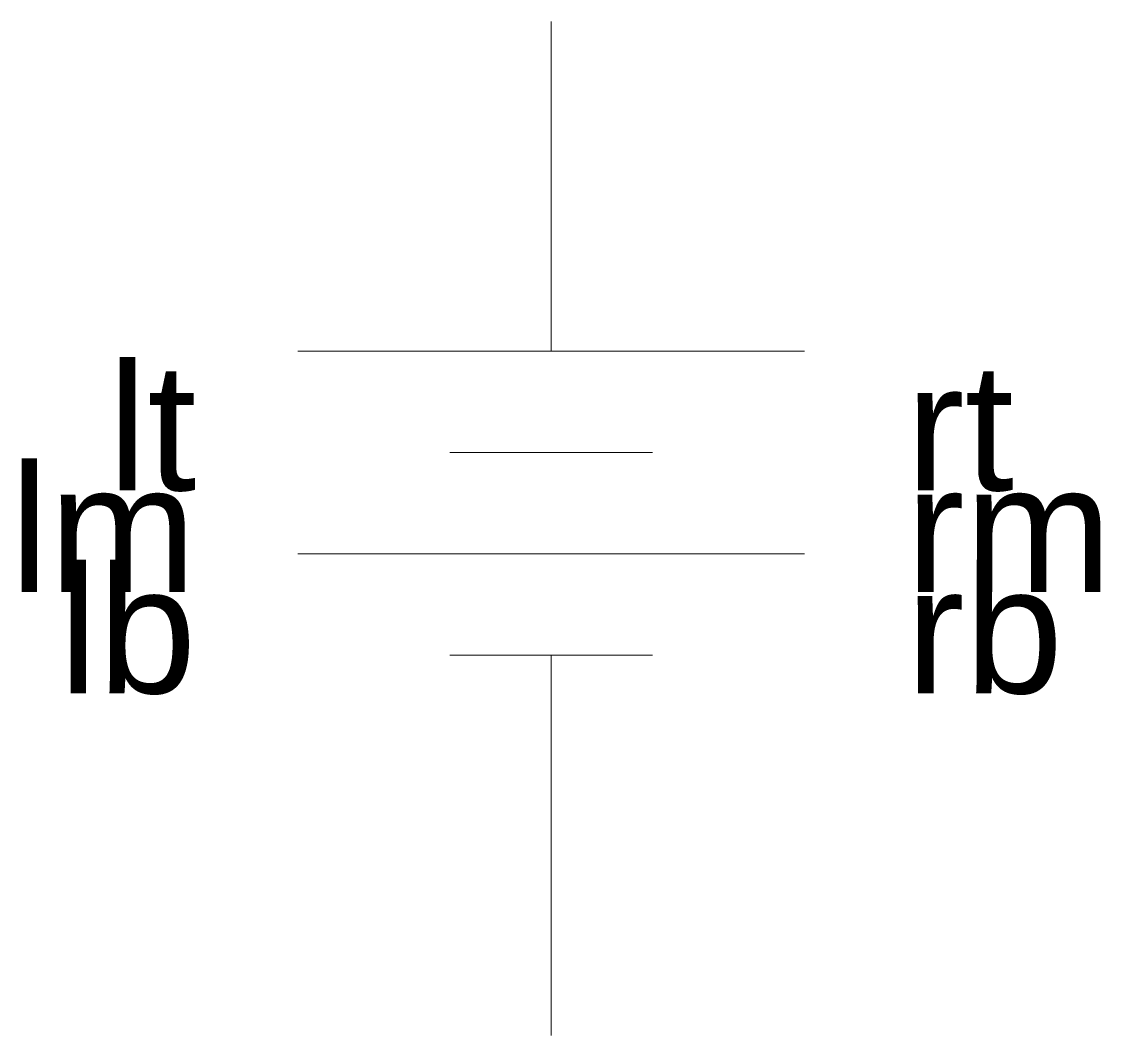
# Model space of a CAD drawing. Header units: millimetres. Extents: x -10.4 to 10.8, y -20 to 0.
import ezdxf
from ezdxf.enums import TextEntityAlignment as Align

# ---------------------------------------------------------------- set-up
doc = ezdxf.new("R2010")
doc.units = ezdxf.units.MM
doc.layers.get('0').update_dxf_attribs({"true_color": 0xffffff})
doc.layers.add('OBJECT', color=178, linetype='Continuous', lineweight=20, true_color=0x000000)
doc.styles.add('textstyle0', font='arial.ttf')
doc.styles.add('textstyle1', font='')
doc.styles.add('textstyle2', font='')
doc.styles.add('textstyle3', font='')
doc.styles.add('textstyle4', font='')
doc.styles.add('textstyle5', font='')
doc.styles.get('textstyle1').set_extended_font_data('Arial')
doc.styles.get('textstyle2').set_extended_font_data('Arial')
doc.styles.get('textstyle3').set_extended_font_data('Arial')
doc.styles.get('textstyle4').set_extended_font_data('Arial')
doc.styles.get('textstyle5').set_extended_font_data('Arial')

msp = doc.modelspace()

# ---------------------------------------------------------------- linework, layer by layer
at = {"layer": 'OBJECT'}
for p, q in [((0, -6.5), (0, 0)), ((-5, -6.5), (5, -6.5)), ((-2, -8.5), (2, -8.5)), ((-5, -10.5), (5, -10.5)), ((-2, -12.5), (2, -12.5)), ((0, -12.5), (0, -20))]:
    msp.add_line(p, q, dxfattribs=at)

# ---------------------------------------------------------------- texts
for tag, style, p in [('lt', 'textstyle0', (-7, -8)), ('lm', 'textstyle2', (-7, -10)), ('lb', 'textstyle1', (-7, -12))]:
    msp.add_attdef(tag, text='', height=2.5, dxfattribs=dict(style=style)).set_placement(p, align=Align.MIDDLE_RIGHT)
for tag, style, p in [('rt', 'textstyle5', (7, -8)), ('rm', 'textstyle4', (7, -10)), ('rb', 'textstyle3', (7, -12))]:
    msp.add_attdef(tag, text='', height=2.5, rotation=360, dxfattribs=dict(style=style)).set_placement(p, align=Align.MIDDLE_LEFT)

doc.saveas('drawing.dxf')
